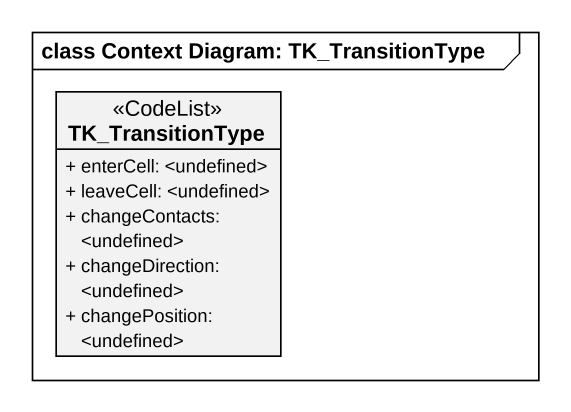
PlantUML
@startuml
mainframe class Context Diagram: TK_TransitionType
hide circle
hide empty members
skinparam classAttributeIconSize 0
class TK_TransitionType <<CodeList>> {
  + enterCell: <undefined>
  + leaveCell: <undefined>
  + changeContacts: <undefined>
  + changeDirection: <undefined>
  + changePosition: <undefined>
}
@enduml
